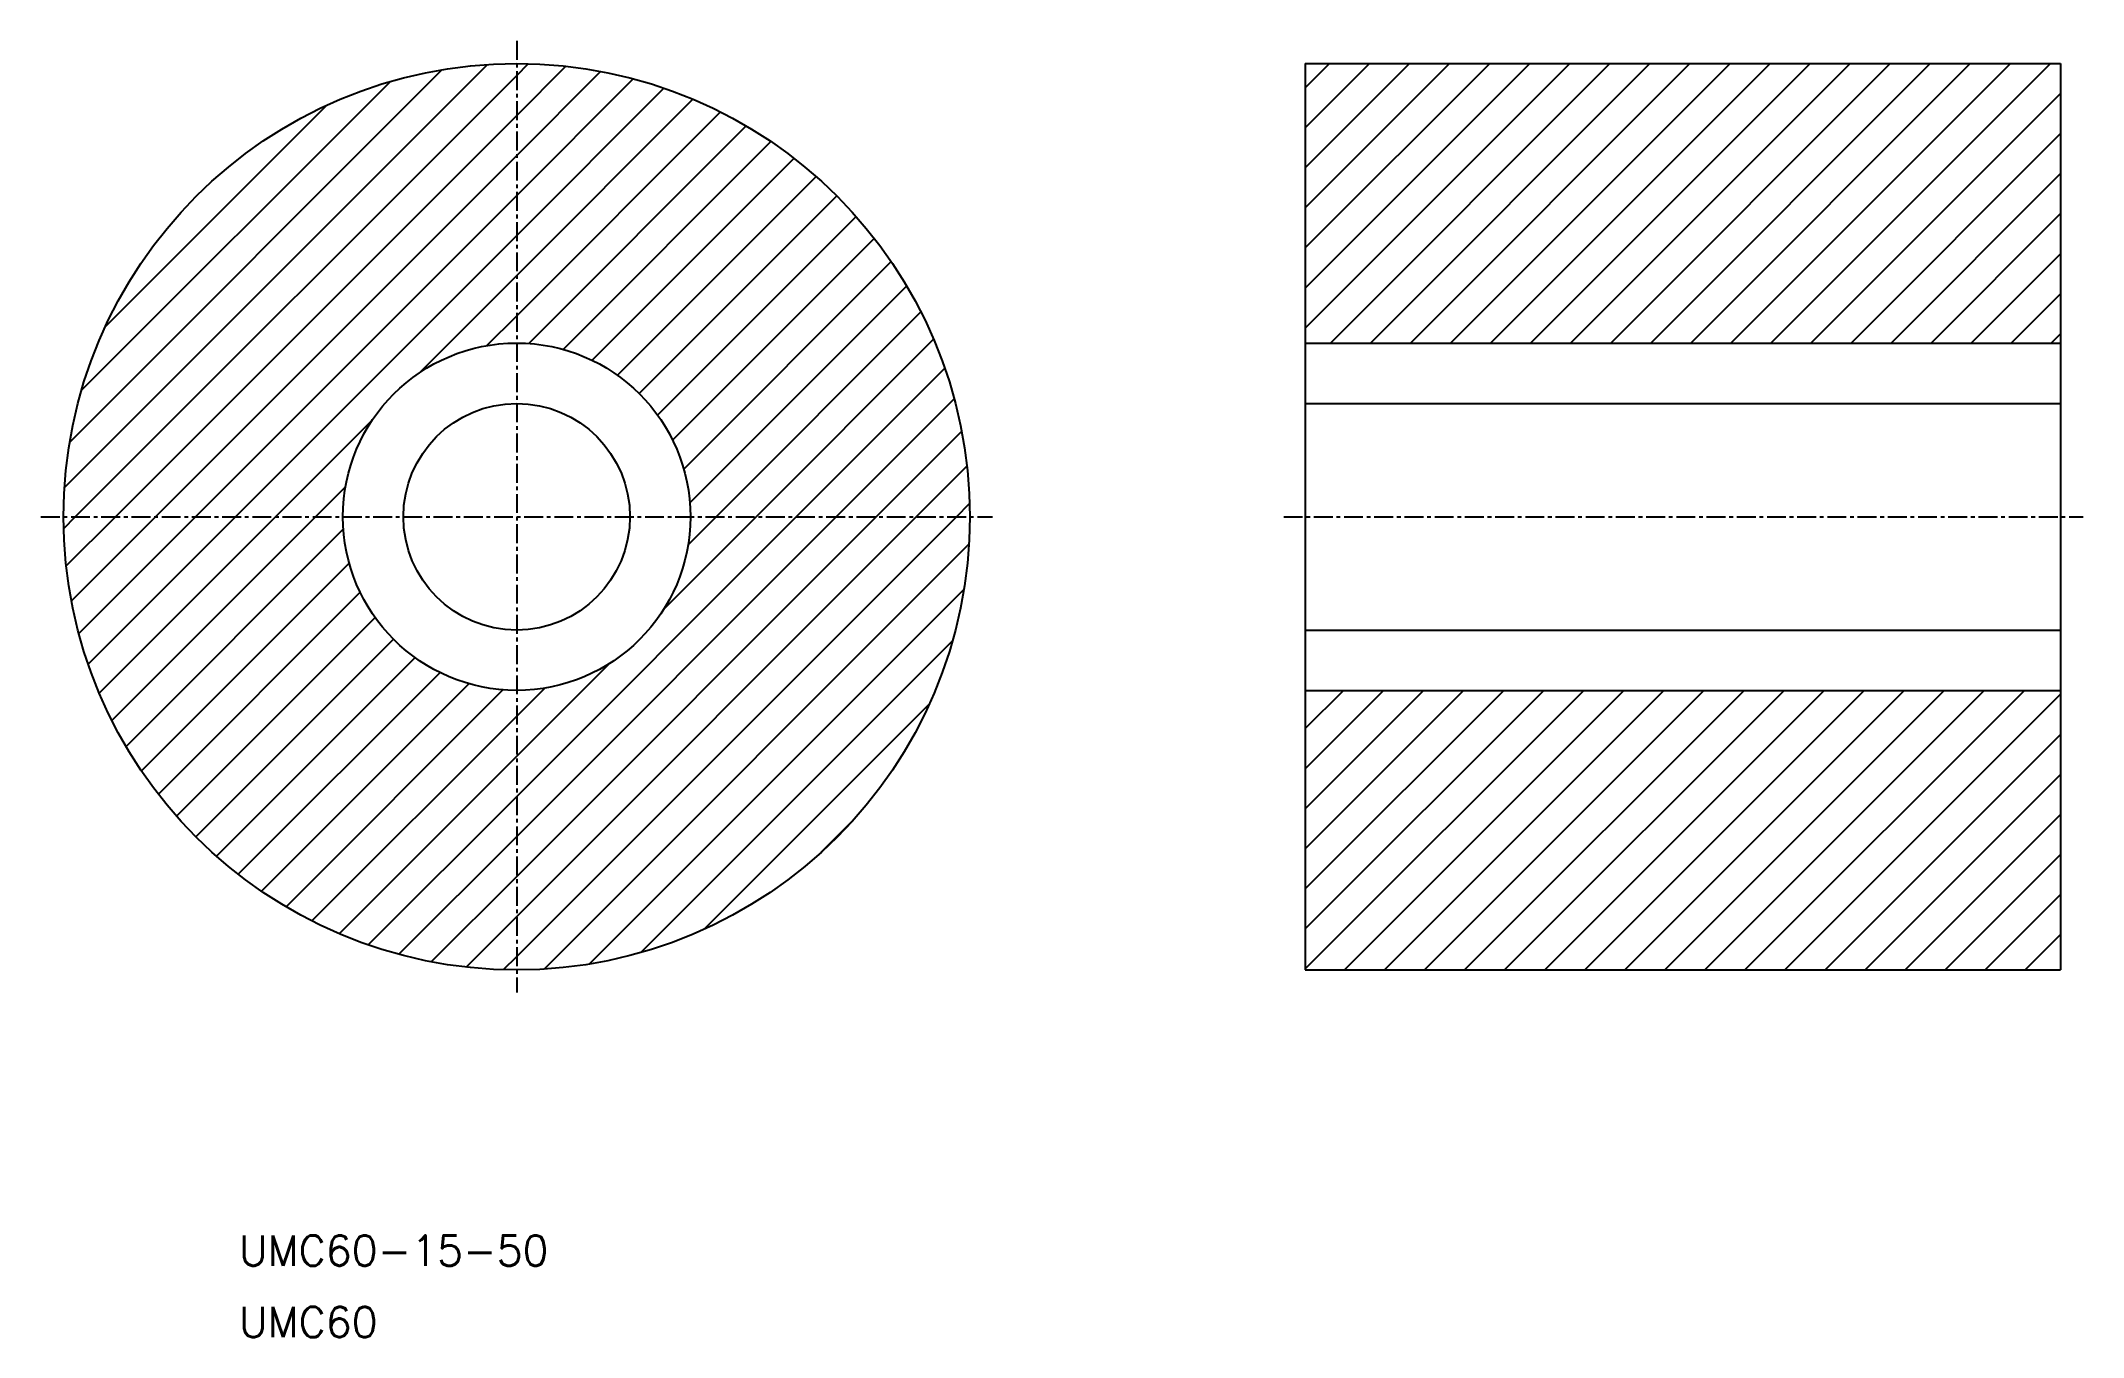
# Model space of a CAD drawing. Extents: x 80 to 216, y 100 to 186.
import ezdxf

# ---------------------------------------------------------------- set-up
doc = ezdxf.new("R2010")
doc.units = 0
doc.linetypes.add('CENTER', pattern=[2, 1.25, -0.25, 0.25, -0.25])
doc.layers.get('0').update_dxf_attribs({"linetype": 'CONTINUOUS'})
doc.layers.add('CENTER', color=1, linetype='CENTER')
doc.styles.get("Standard").update_dxf_attribs({"font": 'txt.shx'})

# ---------------------------------------------------------------- blocks, each defined once
blk = doc.blocks.new('*X2')
at = {"color": 0, "linetype": 'CONTINUOUS'}
for p, q in [((81.99, 156.24), (110, 184.24)), ((82.34, 159.23), (107, 183.9)), ((111.93, 183.52), (112.7, 184.29)), ((111.93, 180.87), (115.18, 184.13)), ((164.14, 166.79), (181.65, 184.3)), ((164.14, 169.44), (179, 184.3)), ((164.14, 172.1), (176.35, 184.3)), ((164.14, 174.75), (173.7, 184.3)), ((164.14, 177.4), (171.05, 184.3)), ((164.14, 180.05), (168.39, 184.3)), ((164.14, 182.7), (165.74, 184.3)), ((165.8, 165.8), (184.3, 184.3)), ((168.46, 165.8), (186.96, 184.3)), ((171.11, 165.8), (189.61, 184.3)), ((173.76, 165.8), (192.26, 184.3)), ((176.41, 165.8), (194.91, 184.3)), ((179.06, 165.8), (197.56, 184.3)), ((181.71, 165.8), (200.21, 184.3)), ((184.37, 165.8), (202.87, 184.3)), ((187.02, 165.8), (205.52, 184.3)), ((189.67, 165.8), (208.17, 184.3)), ((192.32, 165.8), (210.82, 184.3)), ((194.97, 165.8), (213.47, 184.3)), ((82.71, 154.3), (111.93, 183.52)), ((83.12, 162.67), (103.57, 183.11)), ((111.93, 178.22), (117.49, 183.78)), ((111.93, 175.57), (119.65, 183.29)), ((111.93, 172.92), (121.68, 182.67)), ((84.7, 166.9), (99.33, 181.53)), ((111.93, 170.26), (123.6, 181.94)), ((197.62, 165.8), (214.14, 182.32)), ((85.36, 154.3), (111.93, 180.87)), ((111.93, 167.61), (125.42, 181.1)), ((112.74, 165.77), (127.13, 180.17)), ((115, 165.38), (128.76, 179.14)), ((200.28, 165.8), (214.14, 179.67)), ((88.01, 154.3), (111.93, 178.22)), ((116.93, 164.66), (130.29, 178.02)), ((118.6, 163.67), (131.75, 176.82)), ((202.93, 165.8), (214.14, 177.02)), ((90.66, 154.3), (111.93, 175.57)), ((120.03, 162.46), (133.12, 175.54)), ((121.26, 161.03), (134.4, 174.18)), ((205.58, 165.8), (214.14, 174.37)), ((93.32, 154.3), (111.93, 172.92)), ((122.25, 159.37), (135.6, 172.73)), ((122.99, 157.46), (136.72, 171.19)), ((208.23, 165.8), (214.14, 171.71)), ((105.51, 163.85), (111.93, 170.26)), ((123.39, 155.21), (137.75, 169.57)), ((210.88, 165.8), (214.14, 169.06)), ((125.14, 154.3), (138.69, 167.86)), ((109.95, 165.63), (111.93, 167.61)), ((213.53, 165.8), (214.14, 166.41)), ((127.79, 154.3), (139.53, 166.05)), ((130.44, 154.3), (140.27, 164.14)), ((133.09, 154.3), (140.89, 162.11)), ((95.97, 154.3), (102.38, 160.72)), ((135.74, 154.3), (141.39, 159.95)), ((138.39, 154.3), (141.74, 157.65)), ((98.62, 154.3), (100.6, 156.28)), ((81.94, 153.53), (82.71, 154.3)), ((82.1, 151.05), (85.36, 154.3)), ((82.45, 148.74), (88.01, 154.3)), ((82.94, 146.58), (90.66, 154.3)), ((83.56, 144.55), (93.32, 154.3)), ((84.29, 142.63), (95.97, 154.3)), ((85.13, 140.82), (98.62, 154.3)), ((111.93, 125.19), (141.05, 154.3)), ((111.93, 127.84), (138.39, 154.3)), ((111.93, 130.49), (135.74, 154.3)), ((111.93, 133.14), (133.09, 154.3)), ((111.93, 135.79), (130.44, 154.3)), ((121.66, 148.17), (127.79, 154.3)), ((123.28, 152.44), (125.14, 154.3)), ((141.05, 154.3), (141.91, 155.17)), ((86.07, 139.1), (100.46, 153.49)), ((113.75, 124.36), (141.87, 152.48)), ((87.09, 137.47), (100.85, 151.23)), ((88.21, 135.94), (101.57, 149.3)), ((116.74, 124.69), (141.54, 149.49)), ((89.41, 134.48), (102.56, 147.64)), ((90.69, 133.12), (103.77, 146.2)), ((120.15, 125.45), (140.78, 146.08)), ((92.05, 131.83), (105.2, 144.98)), ((93.5, 130.63), (106.86, 143.98)), ((111.93, 138.44), (118.06, 144.57)), ((95.04, 129.51), (108.77, 143.24)), ((96.66, 128.48), (111.02, 142.84)), ((111.93, 141.1), (113.79, 142.96)), ((164.14, 124.37), (182.58, 142.8)), ((164.14, 127.02), (179.93, 142.8)), ((164.14, 129.67), (177.28, 142.8)), ((164.14, 132.32), (174.62, 142.8)), ((164.14, 134.97), (171.97, 142.8)), ((164.14, 137.62), (169.32, 142.8)), ((164.14, 140.28), (166.67, 142.8)), ((166.73, 124.3), (185.23, 142.8)), ((169.38, 124.3), (187.88, 142.8)), ((172.03, 124.3), (190.53, 142.8)), ((174.69, 124.3), (193.19, 142.8)), ((177.34, 124.3), (195.84, 142.8)), ((179.99, 124.3), (198.49, 142.8)), ((182.64, 124.3), (201.14, 142.8)), ((185.29, 124.3), (203.79, 142.8)), ((187.94, 124.3), (206.44, 142.8)), ((190.59, 124.3), (209.09, 142.8)), ((193.25, 124.3), (211.75, 142.8)), ((195.9, 124.3), (214.14, 142.55)), ((98.37, 127.54), (111.93, 141.1)), ((124.34, 126.99), (139.24, 141.89)), ((198.55, 124.3), (214.14, 139.89)), ((100.18, 126.7), (111.93, 138.44)), ((201.2, 124.3), (214.14, 137.24)), ((102.1, 125.96), (111.93, 135.79)), ((132.09, 132.09), (134.15, 134.15)), ((203.85, 124.3), (214.14, 134.59)), ((104.12, 125.34), (111.93, 133.14)), ((206.5, 124.3), (214.14, 131.94)), ((106.28, 124.84), (111.93, 130.49)), ((209.16, 124.3), (214.14, 129.29)), ((108.58, 124.49), (111.93, 127.84)), ((211.81, 124.3), (214.14, 126.64)), ((111.06, 124.32), (111.93, 125.19))]:
    blk.add_line(p, q, dxfattribs=at)

msp = doc.modelspace()

# ---------------------------------------------------------------- linework, layer by layer
at = {"color": 7, "linetype": 'CONTINUOUS'}
for p, q in [((164.14, 184.3), (164.14, 124.3)), ((164.14, 184.3), (214.14, 184.3)), ((214.14, 184.3), (214.14, 124.3)), ((164.14, 165.8), (214.14, 165.8)), ((164.14, 161.8), (214.14, 161.8)), ((164.14, 146.8), (214.14, 146.8)), ((164.14, 142.8), (214.14, 142.8)), ((164.14, 124.3), (214.14, 124.3))]:
    msp.add_line(p, q, dxfattribs=at)
for radius in [30, 11.5, 7.5]:
    msp.add_circle((111.93, 154.3), radius, dxfattribs=at)
at = {"layer": 'CENTER', "color": 1, "linetype": 'CENTER'}
for p, q in [((111.93, 185.8), (111.93, 122.8)), ((80.43, 154.3), (143.43, 154.3)), ((162.71, 154.3), (215.64, 154.3))]:
    msp.add_line(p, q, dxfattribs=at)

# ---------------------------------------------------------------- block references
at = {"color": 3, "linetype": 'CONTINUOUS'}
msp.add_blockref('*X2', (0, 0), dxfattribs=at)

# ---------------------------------------------------------------- texts
for s, p in [('UMC60-15-50', (93.55, 104.72)), ('UMC60', (93.55, 99.99))]:
    msp.add_text(s, height=2).set_placement(p)

doc.saveas('drawing.dxf')
